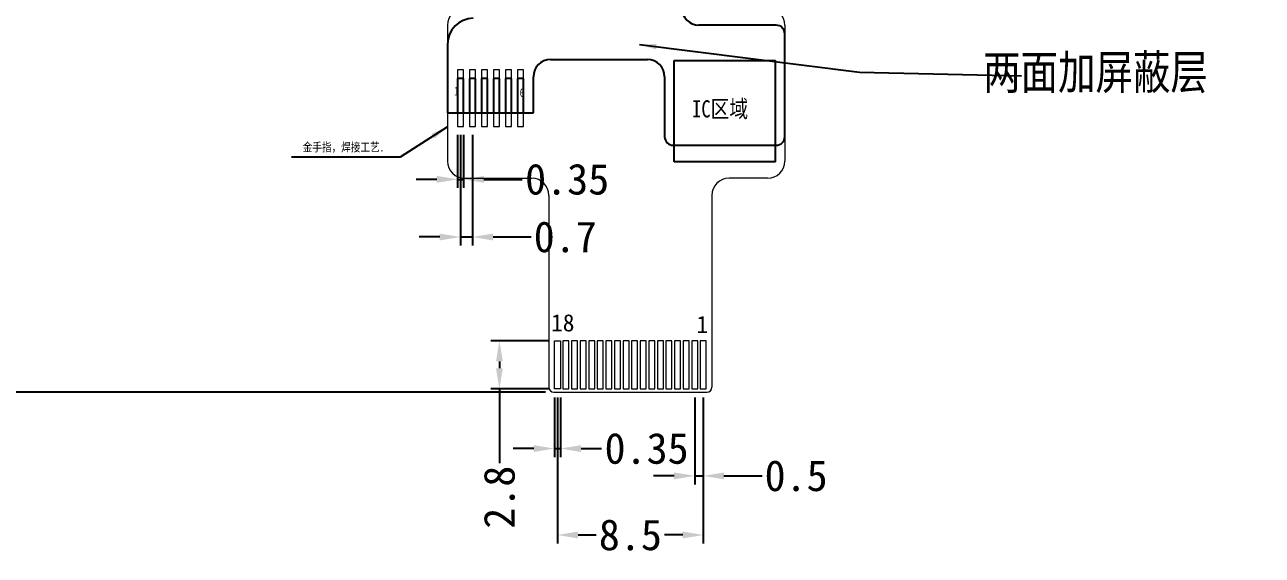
# Model space of a CAD drawing. Extents: x 1969 to 2227, y -979 to -796.
# Drawn here: x 2011 to 2083.1, y -913.8 to -882.9 of the extents above; entities that cross this region are included whole.
import ezdxf

# ---------------------------------------------------------------- set-up
doc = ezdxf.new("R2010")
doc.units = 0
doc.header["$LTSCALE"] = 16.335
doc.layers.add('DWG', color=7, linetype='Continuous', lineweight=18)
doc.layers.add('FPC', color=30, linetype='Continuous')
doc.layers.add('标注', color=4, linetype='Continuous')
doc.styles.get("Standard").update_dxf_attribs({"font": '', "width": 0.8})
doc.styles.add('宋体', font='')
doc.styles.get('Standard').set_extended_font_data('NSimSun')
doc.styles.get('宋体').set_extended_font_data('SimSun')
doc.dimstyles.new('ISO-25$0', dxfattribs={"dimtxt": 1.8, "dimasz": 1.2, "dimexe": 0.5, "dimexo": 0.5, "dimgap": 0.2, "dimtad": 0, "dimdsep": 46, "dimtxsty": '宋体', "dimcen": 2.5, "dimclrd": 3, "dimclre": 3, "dimclrt": 3, "dimadec": 0, "dimazin": 0, "dimtp": 1.2, "dimtm": 1.2, "dimtfac": 1, "dimtmove": 0, "dimatfit": 3, "dimfxl": 1, "dimtolj": 1, "dimarcsym": 0})
doc.dimstyles.new('副本 (2) (2)Standard', dxfattribs={"dimscale": 2, "dimtxt": 1, "dimasz": 0.5, "dimexe": 0.5, "dimexo": 0.5, "dimgap": 0.3, "dimtad": 1, "dimzin": 0, "dimdsep": 46, "dimtxsty": 'Standard', "dimcen": 0, "dimclrd": 5, "dimclre": 5, "dimclrt": 256, "dimadec": 1, "dimazin": 0, "dimtp": 0.05, "dimtm": 0.05, "dimtfac": 1, "dimtofl": 0, "dimtmove": 1, "dimatfit": 3, "dimfxl": 1, "dimtolj": 1, "dimtzin": 0, "dimarcsym": 0})
doc.dimstyles.new('副本 (2)Standard', dxfattribs={"dimscale": 2, "dimtxt": 1, "dimasz": 0.5, "dimexe": 0.5, "dimexo": 0.5, "dimgap": 0.3, "dimtad": 1, "dimzin": 0, "dimdsep": 46, "dimtxsty": 'Standard', "dimcen": 0, "dimclrd": 5, "dimclre": 5, "dimclrt": 256, "dimadec": 1, "dimazin": 0, "dimtol": 1, "dimtp": 0.05, "dimtm": 0.05, "dimtfac": 1, "dimtofl": 0, "dimtmove": 1, "dimatfit": 3, "dimfxl": 1, "dimtolj": 1, "dimtzin": 0, "dimarcsym": 0})

# ---------------------------------------------------------------- blocks, each defined once
blk = doc.blocks.new('*D726')
at = {"layer": 'Defpoints', "color": 0}
for p in [(2038.623, -901.344), (2042.001, -901.344), (2042.001, -904.144)]:
    blk.add_point(p, dxfattribs=at)
at = {"layer": '标注', "color": 3, "lineweight": -2}
for p, q in [((2041.501, -901.344), (2038.123, -901.344)), ((2038.623, -902.544), (2038.623, -902.944)), ((2041.501, -904.144), (2038.123, -904.144)), ((2038.623, -904.144), (2038.623, -908.478))]:
    blk.add_line(p, q, dxfattribs=at)
at = {"layer": '标注', "color": 3}
for points in [[(2038.423, -902.544), (2038.823, -902.544), (2038.623, -901.344)], [(2038.423, -902.944), (2038.823, -902.944), (2038.623, -904.144)]]:
    blk.add_solid(points, dxfattribs=at)
at = {"layer": '标注', "color": 3, "insert": (2038.623, -910.458), "char_height": 1.8, "attachment_point": 5, "rotation": 90, "style": '宋体'}
blk.add_mtext('\\A1;2.8', dxfattribs=at)
blk = doc.blocks.new('*D727')
at = {"layer": 'Defpoints', "color": 0}
for p in [(2041.826, -904.144), (2042.176, -904.144), (2042.176, -907.622)]:
    blk.add_point(p, dxfattribs=at)
at = {"layer": '标注', "color": 3, "lineweight": -2}
for p, q in [((2041.826, -904.644), (2041.826, -908.122)), ((2042.176, -904.644), (2042.176, -908.122)), ((2040.626, -907.622), (2039.426, -907.622)), ((2041.826, -907.622), (2042.176, -907.622)), ((2043.376, -907.622), (2044.576, -907.622))]:
    blk.add_line(p, q, dxfattribs=at)
at = {"layer": '标注', "color": 3}
for points in [[(2040.626, -907.422), (2040.626, -907.822), (2041.826, -907.622)], [(2043.376, -907.422), (2043.376, -907.822), (2042.176, -907.622)]]:
    blk.add_solid(points, dxfattribs=at)
at = {"layer": '标注', "color": 3, "insert": (2047.196, -907.622), "char_height": 1.8, "attachment_point": 5, "style": '宋体'}
blk.add_mtext('\\A1;0.35', dxfattribs=at)
blk = doc.blocks.new('*D728')
at = {"layer": 'Defpoints', "color": 0}
for p in [(2050.001, -904.144), (2050.501, -904.144), (2050.001, -909.213)]:
    blk.add_point(p, dxfattribs=at)
at = {"layer": '标注', "color": 3, "lineweight": -2}
for p, q in [((2050.001, -904.644), (2050.001, -909.713)), ((2050.501, -904.644), (2050.501, -909.713)), ((2048.801, -909.213), (2047.601, -909.213)), ((2050.001, -909.213), (2050.501, -909.213)), ((2051.701, -909.213), (2053.926, -909.213))]:
    blk.add_line(p, q, dxfattribs=at)
at = {"layer": '标注', "color": 3}
for points in [[(2048.801, -909.013), (2048.801, -909.413), (2050.001, -909.213)], [(2051.701, -909.013), (2051.701, -909.413), (2050.501, -909.213)]]:
    blk.add_solid(points, dxfattribs=at)
at = {"layer": '标注', "color": 3, "insert": (2055.906, -909.213), "char_height": 1.8, "attachment_point": 5, "style": '宋体'}
blk.add_mtext('\\A1;0.5', dxfattribs=at)
blk = doc.blocks.new('*D717')
at = {"layer": 'Defpoints', "color": 0}
for p in [(2042.001, -904.144), (2050.501, -904.144), (2050.501, -912.658)]:
    blk.add_point(p, dxfattribs=at)
at = {"layer": '标注', "color": 3, "lineweight": -2}
for p, q in [((2042.001, -904.644), (2042.001, -913.158)), ((2050.501, -904.644), (2050.501, -913.158)), ((2043.201, -912.658), (2044.266, -912.658)), ((2049.301, -912.658), (2048.236, -912.658))]:
    blk.add_line(p, q, dxfattribs=at)
at = {"layer": '标注', "color": 3}
for points in [[(2043.201, -912.458), (2043.201, -912.858), (2042.001, -912.658)], [(2049.301, -912.458), (2049.301, -912.858), (2050.501, -912.658)]]:
    blk.add_solid(points, dxfattribs=at)
at = {"layer": '标注', "color": 3, "insert": (2046.251, -912.658), "char_height": 1.8, "attachment_point": 5, "style": '宋体'}
blk.add_mtext('\\A1;8.5', dxfattribs=at)
blk = doc.blocks.new('*D729')
at = {"layer": 'Defpoints', "color": 0}
for p in [(2001.604, -881.675), (2001.583, -904.344), (2041.801, -904.344)]:
    blk.add_point(p, dxfattribs=at)
at = {"layer": '标注', "color": 3, "lineweight": -2}
for p, q in [((2001.104, -881.675), (2001.083, -881.675)), ((2001.583, -882.875), (2001.583, -889.749)), ((2001.583, -903.144), (2001.583, -896.269)), ((2041.301, -904.344), (2001.083, -904.344))]:
    blk.add_line(p, q, dxfattribs=at)
at = {"layer": '标注', "color": 3}
for points in [[(2001.383, -882.875), (2001.783, -882.875), (2001.583, -881.675)], [(2001.383, -903.144), (2001.783, -903.144), (2001.583, -904.344)]]:
    blk.add_solid(points, dxfattribs=at)
at = {"layer": '标注', "color": 3, "insert": (2001.583, -893.009), "char_height": 1.8, "attachment_point": 5, "rotation": 90, "style": '宋体'}
blk.add_mtext('\\A1;22.67', dxfattribs=at)
blk = doc.blocks.new('*D730')
at = {"layer": 'Defpoints', "color": 0}
for p in [(2036.349, -888.848), (2037.049, -888.848), (2037.049, -895.293)]:
    blk.add_point(p, dxfattribs=at)
at = {"layer": '标注', "color": 3, "lineweight": -2}
for p, q in [((2036.349, -889.348), (2036.349, -895.793)), ((2037.049, -889.348), (2037.049, -895.793)), ((2035.149, -895.293), (2033.949, -895.293)), ((2036.349, -895.293), (2037.049, -895.293)), ((2038.249, -895.293), (2040.474, -895.293))]:
    blk.add_line(p, q, dxfattribs=at)
at = {"layer": '标注', "color": 3}
for points in [[(2035.149, -895.093), (2035.149, -895.493), (2036.349, -895.293)], [(2038.249, -895.093), (2038.249, -895.493), (2037.049, -895.293)]]:
    blk.add_solid(points, dxfattribs=at)
at = {"layer": '标注', "color": 3, "insert": (2042.459, -895.293), "char_height": 1.8, "attachment_point": 5, "style": '宋体'}
blk.add_mtext('\\A1;0.7', dxfattribs=at)
blk = doc.blocks.new('*D731')
at = {"layer": 'Defpoints', "color": 0}
for p in [(2036.174, -888.848), (2036.524, -888.848), (2036.524, -891.935)]:
    blk.add_point(p, dxfattribs=at)
at = {"layer": '标注', "color": 3, "lineweight": -2}
for p, q in [((2036.174, -889.348), (2036.174, -892.435)), ((2036.524, -889.348), (2036.524, -892.435)), ((2034.974, -891.935), (2033.774, -891.935)), ((2036.174, -891.935), (2036.524, -891.935)), ((2037.724, -891.935), (2039.949, -891.935))]:
    blk.add_line(p, q, dxfattribs=at)
at = {"layer": '标注', "color": 3}
for points in [[(2034.974, -891.735), (2034.974, -892.135), (2036.174, -891.935)], [(2037.724, -891.735), (2037.724, -892.135), (2036.524, -891.935)]]:
    blk.add_solid(points, dxfattribs=at)
at = {"layer": '标注', "color": 3, "insert": (2042.569, -891.935), "char_height": 1.8, "attachment_point": 5, "style": '宋体'}
blk.add_mtext('\\A1;0.35', dxfattribs=at)

msp = doc.modelspace()

# ---------------------------------------------------------------- linework, layer by layer
at = {"color": 5}
for p, q in [((2048.799, -885.007), (2054.699, -885.007)), ((2048.799, -890.907), (2048.799, -885.007)), ((2054.699, -890.907), (2054.699, -885.007)), ((2054.699, -890.907), (2048.799, -890.907))]:
    msp.add_line(p, q, dxfattribs=at)
at = {"layer": 'DWG', "color": 30, "lineweight": 0}
for p, q in [((2035.598, -882.951), (2035.598, -890.871)), ((2055.246, -882.951), (2055.246, -890.871)), ((2036.174, -885.551), (2036.174, -888.848)), ((2036.524, -885.551), (2036.174, -885.551)), ((2036.524, -888.848), (2036.524, -885.551)), ((2036.874, -885.551), (2036.874, -888.848)), ((2037.224, -885.551), (2036.874, -885.551)), ((2037.224, -888.848), (2037.224, -885.551)), ((2037.574, -885.551), (2037.574, -888.848)), ((2037.924, -885.551), (2037.574, -885.551)), ((2037.924, -888.848), (2037.924, -885.551)), ((2038.274, -885.551), (2038.274, -888.848)), ((2038.624, -885.551), (2038.274, -885.551)), ((2038.624, -888.848), (2038.624, -885.551)), ((2038.974, -885.551), (2038.974, -888.848)), ((2039.324, -885.551), (2038.974, -885.551)), ((2039.324, -888.848), (2039.324, -885.551)), ((2039.674, -885.551), (2039.674, -888.848)), ((2040.024, -885.551), (2039.674, -885.551)), ((2040.024, -888.848), (2040.024, -885.551)), ((2036.174, -888.848), (2036.524, -888.848)), ((2036.874, -888.848), (2037.224, -888.848)), ((2037.574, -888.848), (2037.924, -888.848)), ((2038.274, -888.848), (2038.624, -888.848)), ((2038.974, -888.848), (2039.324, -888.848)), ((2039.674, -888.848), (2040.024, -888.848)), ((2036.598, -891.871), (2040.501, -891.871)), ((2054.246, -891.871), (2052.001, -891.871)), ((2041.501, -892.871), (2041.501, -904.044)), ((2051.001, -892.871), (2051.001, -904.044)), ((2041.801, -904.344), (2050.701, -904.344))]:
    msp.add_line(p, q, dxfattribs=at)
for points in [[(2041.826, -902.394), (2041.826, -901.344), (2042.176, -901.344), (2042.176, -904.144), (2041.826, -904.144), (2041.826, -902.894), (2041.826, -902.894), (2041.826, -902.394)], [(2042.676, -901.344), (2042.326, -901.344), (2042.326, -904.144), (2042.676, -904.144)], [(2043.176, -901.344), (2042.826, -901.344), (2042.826, -904.144), (2043.176, -904.144)], [(2043.676, -901.344), (2043.326, -901.344), (2043.326, -904.144), (2043.676, -904.144)], [(2044.176, -901.344), (2043.826, -901.344), (2043.826, -904.144), (2044.176, -904.144)], [(2044.676, -901.344), (2044.326, -901.344), (2044.326, -904.144), (2044.676, -904.144)], [(2045.176, -901.344), (2044.826, -901.344), (2044.826, -904.144), (2045.176, -904.144)], [(2045.676, -901.344), (2045.326, -901.344), (2045.326, -904.144), (2045.676, -904.144)], [(2046.176, -901.344), (2045.826, -901.344), (2045.826, -904.144), (2046.176, -904.144)], [(2046.676, -901.344), (2046.326, -901.344), (2046.326, -904.144), (2046.676, -904.144)], [(2047.176, -901.344), (2046.826, -901.344), (2046.826, -904.144), (2047.176, -904.144)], [(2047.676, -901.344), (2047.326, -901.344), (2047.326, -904.144), (2047.676, -904.144)], [(2048.176, -901.344), (2047.826, -901.344), (2047.826, -904.144), (2048.176, -904.144)], [(2048.676, -901.344), (2048.326, -901.344), (2048.326, -904.144), (2048.676, -904.144)], [(2049.176, -901.344), (2048.826, -901.344), (2048.826, -904.144), (2049.176, -904.144)], [(2049.676, -901.344), (2049.326, -901.344), (2049.326, -904.144), (2049.676, -904.144)], [(2050.176, -901.344), (2049.826, -901.344), (2049.826, -904.144), (2050.176, -904.144)], [(2050.676, -901.344), (2050.326, -901.344), (2050.326, -904.144), (2050.676, -904.144)]]:
    msp.add_lwpolyline(points, close=True, dxfattribs=at)
for centre, radius, start, end in [((2036.598, -882.951), 1, 90, 180), ((2054.246, -882.951), 1, 0, 90), ((2036.598, -890.871), 1, 180, 270), ((2054.246, -890.871), 1, 270, 0), ((2040.501, -892.871), 1, 0, 90), ((2052.001, -892.871), 1, 90, 180), ((2041.801, -904.044), 0.3, 180, 270), ((2050.701, -904.044), 0.3, 270, 0)]:
    msp.add_arc(centre, radius, start, end, dxfattribs=at)
at = {"layer": 'FPC', "color": 2}
for p, q in [((2054.749, -882.951), (2050.249, -882.951)), ((2055.249, -889.451), (2055.249, -883.451)), ((2035.599, -884.051), (2035.599, -888.051)), ((2041.599, -884.951), (2047.249, -884.951)), ((2040.599, -888.051), (2040.599, -885.951)), ((2048.249, -885.951), (2048.249, -889.451)), ((2036.174, -886.051), (2036.174, -888.051)), ((2036.524, -886.051), (2036.174, -886.051)), ((2036.524, -888.051), (2036.524, -886.051)), ((2036.874, -886.051), (2036.874, -888.051)), ((2037.224, -886.051), (2036.874, -886.051)), ((2037.224, -888.051), (2037.224, -886.051)), ((2037.574, -886.051), (2037.574, -888.051)), ((2037.924, -886.051), (2037.574, -886.051)), ((2037.924, -888.051), (2037.924, -886.051)), ((2038.274, -886.051), (2038.274, -888.051)), ((2038.624, -886.051), (2038.274, -886.051)), ((2038.624, -888.051), (2038.624, -886.051)), ((2038.974, -886.051), (2038.974, -888.051)), ((2039.324, -886.051), (2038.974, -886.051)), ((2039.324, -888.051), (2039.324, -886.051)), ((2039.674, -886.051), (2039.674, -888.051)), ((2040.024, -886.051), (2039.674, -886.051)), ((2040.024, -888.051), (2040.024, -886.051)), ((2035.599, -888.051), (2040.599, -888.051)), ((2048.749, -889.951), (2054.749, -889.951))]:
    msp.add_line(p, q, dxfattribs=at)
for centre, radius, start, end in [((2050.249, -881.951), 1, 180, 270), ((2037.099, -884.051), 1.5, 90, 180), ((2054.749, -883.451), 0.5, 0, 90), ((2041.599, -885.951), 1, 90, 180), ((2047.249, -885.951), 1, 0, 90), ((2048.749, -889.451), 0.5, 180, 270), ((2054.749, -889.451), 0.5, 270, 0)]:
    msp.add_arc(centre, radius, start, end, dxfattribs=at)

# ---------------------------------------------------------------- texts
for s, insert, char_height, width, attachment_point in [('{\\fSimSun|b0|i0|c134|p2;1}', (2036.256, -886.542), 0.5, 0.45968, 3), ('{\\fSimSun|b0|i0|c134|p2;6}', (2040.077, -886.63), 0.5, 0.45968, 3), ('{\\fSimSun|b0|i0|c134|p2;IC区域}', (2049.84, -887.325), 1, 4.26041, 1), ('{\\fNSimSun|b0|i0|c134|p49;金手指，焊接工艺.}', (2027.164, -889.812), 0.5, 7.1919, 1)]:
    msp.add_mtext(s, dxfattribs=dict(insert=insert, char_height=char_height, width=width, attachment_point=attachment_point))
at = {"char_height": 1, "width": 1.48691, "attachment_point": 1, "style": '宋体'}
for s, insert in [('18', (2041.633, -899.792)), ('1', (2050.098, -899.89))]:
    msp.add_mtext(s, dxfattribs=dict(at, insert=insert))
at = {"layer": 'FPC', "color": 2, "insert": (2066.802, -884.683), "char_height": 2, "width": 25.36362, "attachment_point": 1}
msp.add_mtext('{\\fNSimSun|b0|i0|c134|p49;两面加屏蔽层}', dxfattribs=at)

# ---------------------------------------------------------------- dimensions: what is measured, and where the dimension line sits
at = {"layer": '标注'}
dim = msp.add_linear_dim(base=(2001.583, -904.344), p1=(2001.604, -881.675), p2=(2041.801, -904.344), angle=90, dimstyle='ISO-25$0', override={"dimtxsty": '宋体'}, dxfattribs=at)
dim.commit()
dim.dimension.update_dxf_attribs({"geometry": '*D729', "text_midpoint": (2001.583, -893.009)})
for base, p1, p2, picture, middle in [((2036.524, -891.935), (2036.174, -888.848), (2036.524, -888.848), '*D731', (2042.569, -891.935)), ((2037.049, -895.293), (2036.349, -888.848), (2037.049, -888.848), '*D730', (2042.459, -895.293)), ((2050.501, -912.658), (2042.001, -904.144), (2050.501, -904.144), '*D717', (2046.251, -912.658)), ((2050.001, -909.213), (2050.501, -904.144), (2050.001, -904.144), '*D728', (2055.906, -909.213))]:
    dim = msp.add_linear_dim(base=base, p1=p1, p2=p2, dimstyle='ISO-25$0', override={"dimtxsty": '宋体'}, dxfattribs=at)
    dim.commit()
    dim.dimension.update_dxf_attribs({"geometry": picture, "text_midpoint": middle, "dimtype": 160})
dim = msp.add_linear_dim(base=(2038.623, -901.344), p1=(2042.001, -904.144), p2=(2042.001, -901.344), angle=90, dimstyle='ISO-25$0', override={"dimtxsty": '宋体'}, dxfattribs=at)
dim.commit()
dim.dimension.update_dxf_attribs({"geometry": '*D726', "text_midpoint": (2038.623, -910.458), "dimtype": 160})
dim = msp.add_linear_dim(base=(2042.176, -907.622), p1=(2041.826, -904.144), p2=(2042.176, -904.144), dimstyle='ISO-25$0', override={"dimtxsty": '宋体'}, dxfattribs=at)
dim.commit()
dim.dimension.update_dxf_attribs({"geometry": '*D727', "text_midpoint": (2047.196, -907.622)})

# ---------------------------------------------------------------- leaders
at = {"annotation_type": 0, "has_hookline": 1, "hookline_direction": 0, "text_width": 13.422}
msp.add_leader([(2046.779, -884.08), (2059.608, -885.689), (2069.04, -885.907)], dimstyle='副本 (2)Standard', override={"dimgap": 0.3, "dimtad": 0}, dxfattribs=at)
msp.add_leader([(2035.599, -888.872), (2032.832, -890.641), (2026.507, -890.641)], dimstyle='副本 (2) (2)Standard', override={"dimgap": 0.3, "dimtad": 0})

doc.saveas('drawing.dxf')
